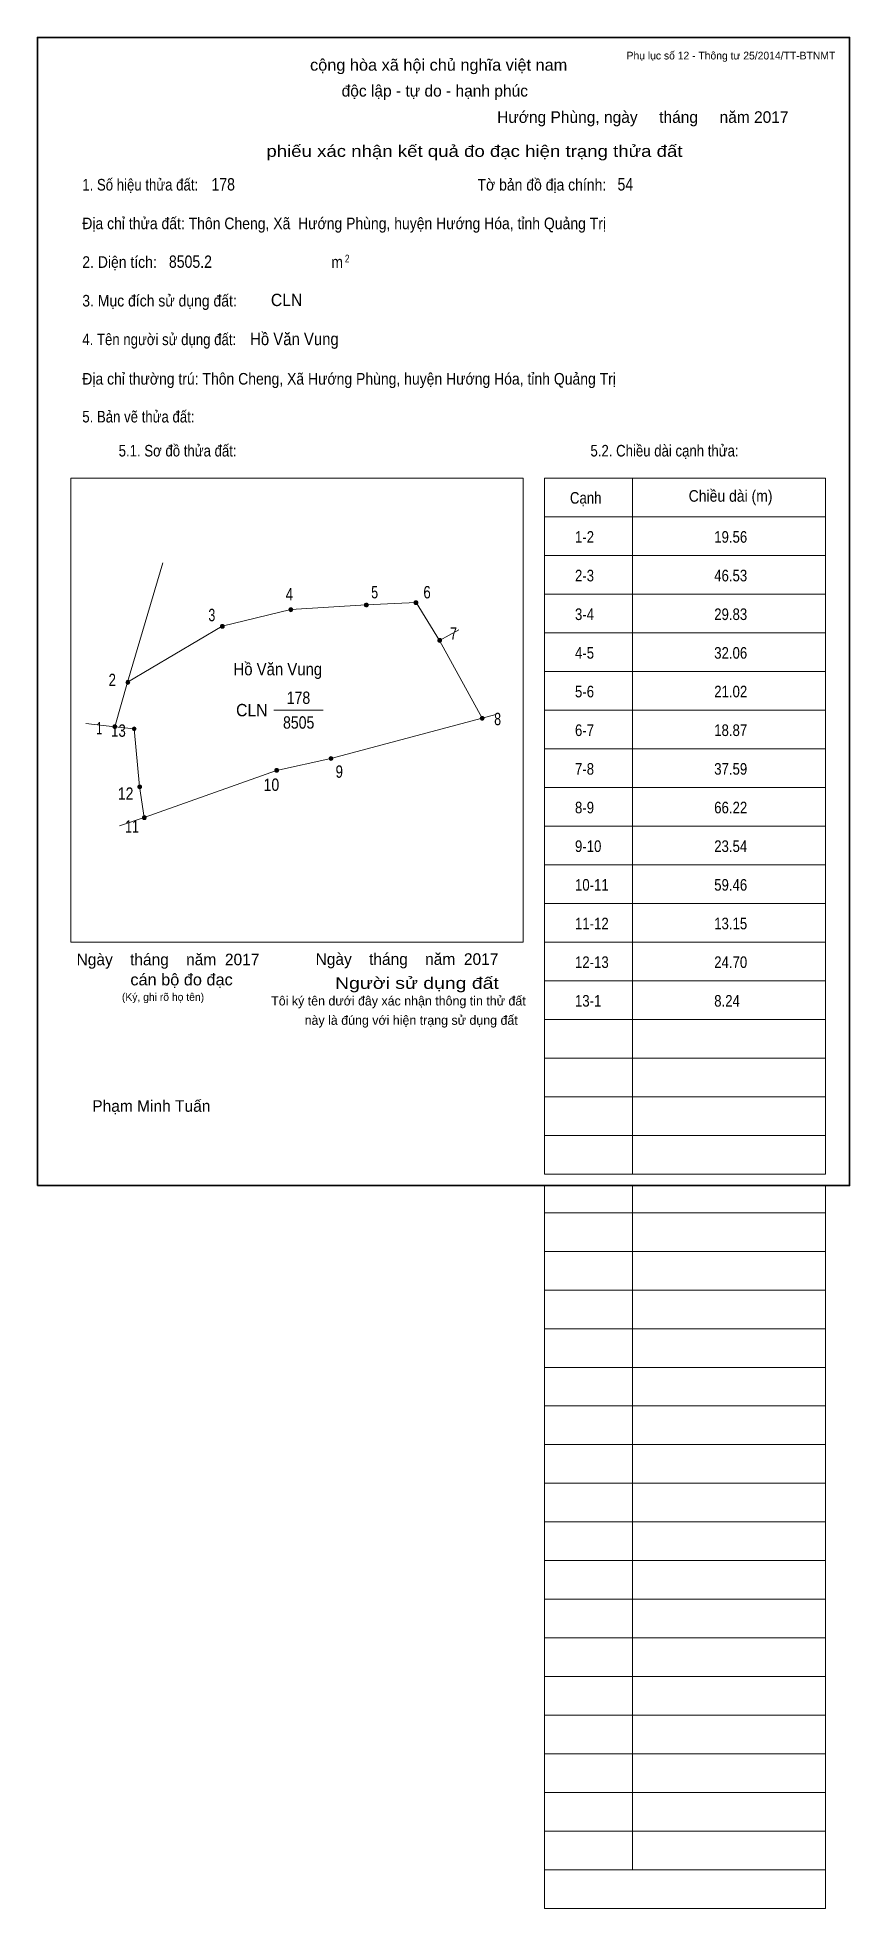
# Model space of a CAD drawing. Header units: centimetres. Extents: x 0 to 21, y -18.7 to 29.7.
import ezdxf
from ezdxf.enums import TextEntityAlignment as Align

# ---------------------------------------------------------------- set-up
doc = ezdxf.new("R2010")
doc.units = ezdxf.units.CM
doc.header["$LTSCALE"] = 0.12
doc.layers.add('30', color=7, linetype='Continuous')
doc.layers.add('34', color=7, linetype='Continuous')
for name, color, linetype, lineweight in [('32', 7, 'Continuous', 13), ('33', 7, 'Continuous', 13), ('6', 7, 'Continuous', 13), ('63', 7, 'Continuous', 13)]:
    doc.layers.add(name, color=color, linetype=linetype, lineweight=lineweight)

msp = doc.modelspace()

# ---------------------------------------------------------------- hatches: boundary and pattern name
at = {"layer": '32'}
for points in [[(8.5569, 15.0185, 1), (8.4569, 15.0185, 1)], [(9.8398, 15.0796, 1), (9.7398, 15.0796, 1)], [(6.6021, 14.8963, 1), (6.5021, 14.8963, 1)], [(4.8305, 14.4687, 1), (4.7305, 14.4687, 1)], [(10.4507, 14.1021, 1), (10.3507, 14.1021, 1)], [(2.3875, 13.016, 1), (2.2875, 13.016, 1)], [(11.5503, 12.0862, 1), (11.4503, 12.0862, 1)], [(2.0503, 11.8699, 1), (1.9503, 11.8699, 1)], [(2.5506, 11.8168, 1), (2.4506, 11.8168, 1)], [(6.2355, 10.7422, 1), (6.1355, 10.7422, 1)], [(7.6406, 11.0477, 1), (7.5406, 11.0477, 1)], [(2.6924, 10.3146, 1), (2.5924, 10.3146, 1)], [(2.8145, 9.5204, 1), (2.7145, 9.5204, 1)]]:
    msp.add_hatch(color=256, dxfattribs=at).paths.add_polyline_path(points)

# ---------------------------------------------------------------- linework, layer by layer
for centre in [(8.5069, 15.0185), (9.7898, 15.0796), (6.5521, 14.8963), (4.7805, 14.4687), (10.4007, 14.1021), (2.3375, 13.016), (11.5003, 12.0862), (2.0003, 11.8699), (2.5006, 11.8168), (6.1855, 10.7422), (7.5906, 11.0477), (2.6424, 10.3146), (2.7645, 9.5204)]:
    msp.add_circle(centre, 0.05, dxfattribs=at)
at = {"layer": '33'}
msp.add_line((6.11, 12.3), (7.39, 12.3), dxfattribs=at)
at = {"layer": '6'}
for p, q in [((10.4, 14.1), (10.9, 14.38)), ((2.76, 9.52), (2.12, 9.31))]:
    msp.add_line(p, q, dxfattribs=at)
for points in [[(3.24, 16.11), (2.33, 13.02), (2, 11.87)], [(2.33, 13.02), (4.78, 14.47), (6.55, 14.9), (8.5, 15.02), (9.79, 15.08), (10.4, 14.1)], [(10.4, 14.1), (11.5, 12.09), (11.85, 12.19)], [(1.25, 11.95), (2, 11.87), (2.5, 11.82)], [(2.76, 9.52), (2.64, 10.32), (2.5, 11.82)], [(11.5, 12.09), (7.59, 11.05), (6.18, 10.74), (2.76, 9.52)]]:
    msp.add_lwpolyline(points, dxfattribs=at)
at = {"layer": '63'}
for p, q in [((0.86, 18.3), (12.56, 18.3)), ((0.86, 6.3), (0.86, 18.3)), ((12.56, 6.3), (12.56, 18.3)), ((13.11, 18.3), (20.38, 18.3)), ((13.11, 0.3), (13.11, 18.3)), ((15.39, 0.3), (15.39, 18.3)), ((20.38, 0.3), (20.38, 18.3)), ((13.11, 17.3), (20.38, 17.3)), ((13.11, 16.3), (20.38, 16.3)), ((13.11, 15.3), (20.38, 15.3)), ((13.11, 14.3), (20.38, 14.3)), ((13.11, 13.3), (20.38, 13.3)), ((13.11, 12.3), (20.38, 12.3)), ((13.11, 11.3), (20.38, 11.3)), ((13.11, 10.3), (20.38, 10.3)), ((13.11, 9.3), (20.38, 9.3)), ((13.11, 8.3), (20.38, 8.3)), ((13.11, 7.3), (20.38, 7.3)), ((0.86, 6.3), (12.56, 6.3)), ((13.11, 6.3), (20.38, 6.3)), ((13.11, 5.3), (20.38, 5.3)), ((13.11, 4.3), (20.38, 4.3)), ((13.11, 3.3), (20.38, 3.3)), ((13.11, 2.3), (20.38, 2.3)), ((13.11, 1.3), (20.38, 1.3)), ((13.11, 0.3), (20.38, 0.3)), ((13.11, -18.7), (13.11, 0)), ((15.39, -17.7), (15.39, 0)), ((20.38, -18.7), (20.38, 0)), ((13.11, -0.7), (20.38, -0.7)), ((13.11, -0.7), (20.38, -0.7)), ((13.11, -1.7), (20.38, -1.7)), ((13.11, -2.7), (20.38, -2.7)), ((13.11, -3.7), (20.38, -3.7)), ((13.11, -4.7), (20.38, -4.7)), ((13.11, -5.7), (20.38, -5.7)), ((13.11, -6.7), (20.38, -6.7)), ((13.11, -7.7), (20.38, -7.7)), ((13.11, -8.7), (20.38, -8.7)), ((13.11, -9.7), (20.38, -9.7)), ((13.11, -10.7), (20.38, -10.7)), ((13.11, -11.7), (20.38, -11.7)), ((13.11, -12.7), (20.38, -12.7)), ((13.11, -13.7), (20.38, -13.7)), ((13.11, -14.7), (20.38, -14.7)), ((13.11, -15.7), (20.38, -15.7)), ((13.11, -16.7), (20.38, -16.7)), ((13.11, -17.7), (20.38, -17.7)), ((13.11, -18.7), (20.38, -18.7))]:
    msp.add_line(p, q, dxfattribs=at)
at = {"layer": '63', "lineweight": 35}
msp.add_lwpolyline([(0, 0), (0, 29.7), (21, 29.7), (21, 0)], close=True, dxfattribs=at)

# ---------------------------------------------------------------- texts
at = {"layer": '30', "width": 0.85}
for s, p in [('1-2', (13.9, 16.63)), ('19.56', (17.5, 16.63)), ('2-3', (13.9, 15.63)), ('46.53', (17.5, 15.63)), ('3-4', (13.9, 14.63)), ('29.83', (17.5, 14.63)), ('4-5', (13.9, 13.63)), ('32.06', (17.5, 13.63)), ('5-6', (13.9, 12.63)), ('21.02', (17.5, 12.63)), ('6-7', (13.9, 11.63)), ('18.87', (17.5, 11.63)), ('7-8', (13.9, 10.63)), ('37.59', (17.5, 10.63)), ('8-9', (13.9, 9.63)), ('66.22', (17.5, 9.63)), ('9-10', (13.9, 8.63)), ('23.54', (17.5, 8.63)), ('10-11', (13.9, 7.63)), ('59.46', (17.5, 7.63)), ('11-12', (13.9, 6.63)), ('13.15', (17.5, 6.63)), ('12-13', (13.9, 5.63)), ('24.70', (17.5, 5.63)), ('13-1', (13.9, 4.63)), ('8.24', (17.5, 4.63))]:
    msp.add_text(s, height=0.3, dxfattribs=at).set_placement(p)
at = {"layer": '32'}
for s, width, p in [('5', 0.75, (8.72, 15.19)), ('6', 0.8, (10.075, 15.19)), ('4', 0.8, (6.515, 15.14)), ('3', 0.75, (4.51, 14.6)), ('7', 0.75, (10.76, 14.12)), ('2', 0.8, (1.935, 12.92)), ('8', 0.75, (11.9, 11.91)), ('1', 0.65, (1.6, 11.67)), ('13', 0.8, (2.095, 11.61)), ('9', 0.8, (7.805, 10.55)), ('12', 0.85, (2.28, 9.98)), ('10', 0.85, (6.05, 10.21)), ('11', 0.75, (2.445, 9.13))]:
    msp.add_text(s, height=0.32, dxfattribs=dict(at, width=width)).set_placement(p, align=Align.CENTER)
at = {"layer": '33', "width": 0.95}
for p in [(6.85, 22.75), (5.95, 12.14)]:
    msp.add_text('CLN', height=0.32, dxfattribs=at).set_placement(p, align=Align.RIGHT)
at = {"layer": '33', "width": 0.85}
for s, p in [('178', (6.75, 12.46)), ('8505', (6.755, 11.82))]:
    msp.add_text(s, height=0.32, dxfattribs=at).set_placement(p, align=Align.CENTER)
at = {"layer": '34'}
for s, width, p in [('178', 0.85, (4.5, 25.74)), ('54', 0.85, (15, 25.74)), ('8505.2', 0.85, (3.4, 23.74)), ('Hồ Văn Vung', 0.9, (5.5, 21.74)), ('Hồ Văn Vung', 0.9, (5.07, 13.2))]:
    msp.add_text(s, height=0.32, dxfattribs=dict(at, width=width)).set_placement(p)
at = {"layer": '63', "width": 1.05}
msp.add_text('cộng hòa xã hội chủ nghĩa việt nam', height=0.3, dxfattribs=at).set_placement((10.375, 28.84), align=Align.CENTER)
at = {"layer": '63'}
for s, height, p in [('Phụ lục số 12 - Thông tư 25/2014/TT-BTNMT', 0.2, (20.63, 29.13)), ('Ngày    tháng    năm  2017', 0.3, (5.74, 5.7)), ('Ngày    tháng    năm  2017', 0.3, (11.92, 5.71)), ('(Ký, ghi rõ họ tên)', 0.2, (4.31, 4.78))]:
    msp.add_text(s, height=height, dxfattribs=at).set_placement(p, align=Align.RIGHT)
for s, height, p in [('độc lập - tự do - hạnh phúc', 0.3, (10.275, 28.17)), ('Hướng Phùng, ngày     tháng     năm 2017', 0.3, (15.655, 27.49)), ('D', 0.0006, (6.9903, 12.76)), ('D', 0.0006, (6.9903, 12.76)), ('D', 0.0006, (7.4903, 12.76)), ('D', 0.0006, (7.4903, 12.76)), ('Tôi ký tên dưới đây xác nhận thông tin thử đất', 0.24, (9.335, 4.66)), ('này là đúng với hiện trạng sử dụng đất', 0.24, (9.665, 4.16)), ('Phạm Minh Tuấn', 0.3, (2.945, 1.91))]:
    msp.add_text(s, height=height, dxfattribs=at).set_placement(p, align=Align.CENTER)
for s, width, p in [('phiếu xác nhận kết quả đo đạc hiện trạng thửa đất', 1.2, (16.68, 26.61)), ('cán bộ đo đạc', 1.05, (5.05, 5.18)), ('Người sử dụng đất', 1.25, (11.93, 5.09))]:
    msp.add_text(s, height=0.3, dxfattribs=dict(at, width=width)).set_placement(p, align=Align.RIGHT)
for s, height, width, p in [('1. Số hiệu thửa đất:', 0.3, 0.85, (1.16, 25.74)), ('Tờ bản đồ địa chính:', 0.3, 0.9, (11.38, 25.74)), ('Địa chỉ thửa đất: Thôn Cheng, Xã  Hướng Phùng, huyện Hướng Hóa, tỉnh Quảng Trị', 0.3, 0.9, (1.16, 24.74)), ('2. Diện tích:', 0.3, 0.9, (1.16, 23.74)), ('m', 0.3, 0.9, (7.6, 23.74)), ('2', 0.2, 0.8, (7.95, 23.88)), ('3. Mục đích sử dụng đất:', 0.3, 0.9, (1.16, 22.74)), ('4. Tên người sử dụng đất:', 0.3, 0.85, (1.16, 21.74)), ('Địa chỉ thường trú: Thôn Cheng, Xã Hướng Phùng, huyện Hướng Hóa, tỉnh Quảng Trị', 0.3, 0.9, (1.16, 20.72)), ('5. Bản vẽ thửa đất:', 0.3, 0.85, (1.16, 19.74)), ('5.1. Sơ đồ thửa đất:', 0.3, 0.85, (2.1, 18.86)), ('5.2. Chiều dài cạnh thửa:', 0.3, 0.85, (14.3, 18.86)), ('Cạnh', 0.3, 0.85, (13.77, 17.64)), ('Chiều dài (m)', 0.3, 0.9, (16.84, 17.69))]:
    msp.add_text(s, height=height, dxfattribs=dict(at, width=width)).set_placement(p)

doc.saveas('drawing.dxf')
